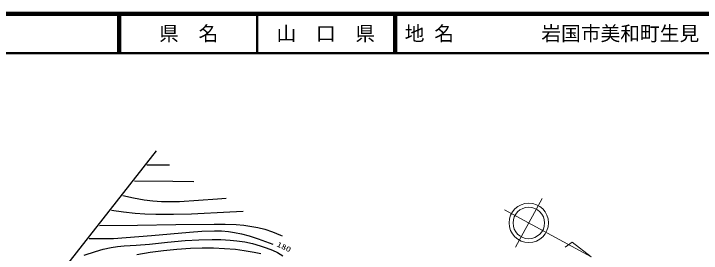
# Model space of a CAD drawing. Units: millimetres, scale not verified. Extents: x 40000 to 680000, y 20000 to 380000.
# Drawn here: x 271282 to 445547, y 319313 to 380000 of the extents above; entities that cross this region are included whole.
import ezdxf
from ezdxf.enums import TextEntityAlignment as Align

# ---------------------------------------------------------------- set-up
doc = ezdxf.new("R2010")
doc.units = ezdxf.units.MM
doc.header["$LTSCALE"] = 1000
for name, color, linetype, lineweight in [('M-BGD', 7, 'Continuous', 25), ('M-BGD-HTXT', 7, 'Continuous', 13), ('M-TTL', 2, 'Continuous', 140), ('M-TTL-LINE', 7, 'Continuous', 50)]:
    doc.layers.add(name, color=color, linetype=linetype, lineweight=lineweight)
doc.layers.add('M-TTL-TXT', color=7, linetype='Continuous')
doc.styles.add('ＭＳ ゴシック', font='')
doc.styles.get('ＭＳ ゴシック').set_extended_font_data('MS Gothic')

msp = doc.modelspace()

# ---------------------------------------------------------------- linework, layer by layer
at = {"layer": 'M-BGD'}
for p, q in [((259431, 283963), (307455, 345300)), ((305053, 341704), (310741, 341692))]:
    msp.add_line(p, q, dxfattribs=at)
for points in [[(301874, 337644), (311603, 337609), (316939, 337527)], [(298946, 333904), (301678, 333315), (304324, 332857), (306508, 332602), (308702, 332453), (310900, 332407), (313257, 332463), (322905, 333125), (325132, 333230)], [(296100, 330270), (299062, 329813), (302034, 329456), (304529, 329288), (307324, 329212), (311760, 329208), (316350, 329306), (326087, 329796), (329404, 330007)], [(293059, 326385), (302673, 326461), (312377, 326564), (322104, 326669), (324902, 326667), (327694, 326563), (329616, 326400), (331598, 326129), (333168, 325824), (334908, 325374), (336847, 324721), (338893, 323919), (339305, 323752)], [(290434, 323033), (293429, 323008), (296608, 323086), (306190, 323805), (315871, 324658), (318946, 324877), (322140, 325002), (323936, 324970), (325678, 324832), (327262, 324608), (329023, 324242), (330944, 323697), (333215, 322933), (336948, 321613)], [(289156, 318854), (291992, 319797), (293915, 320335), (295987, 320798), (297564, 321055), (299281, 321225), (302310, 321363), (305692, 321624), (310258, 322128), (314772, 322523), (318160, 322722), (321535, 322819), (323732, 322797), (326125, 322668), (327856, 322484), (329825, 322164), (331781, 321748), (333785, 321215), (335303, 320718), (336849, 320094), (338099, 319467), (339472, 318646)], [(302485, 319029), (305837, 319558), (309204, 319983), (312580, 320323), (316064, 320569), (319057, 320675), (321894, 320675), (324684, 320544), (327471, 320307), (329692, 320017), (332249, 319573), (333928, 319210)]]:
    msp.add_lwpolyline(points, dxfattribs=at)
at = {"layer": 'M-BGD-HTXT'}
for p, q in [((398489, 320862), (405188, 333146)), ((417633, 318390), (395696, 330354)), ((412847, 322139), (411012, 320863)), ((417633, 318390), (412847, 322139))]:
    msp.add_line(p, q, dxfattribs=at)
for radius in [4997, 3998]:
    msp.add_circle((401839, 327004), radius, dxfattribs=at)
at = {"layer": 'M-TTL'}
msp.add_line((680000, 380000), (40000, 380000), dxfattribs=at)
at = {"layer": 'M-TTL-LINE'}
for p, q in [((297750, 380000), (297750, 370000)), ((298250, 380000), (298250, 370000)), ((333000, 380000), (333000, 370000)), ((367750, 380000), (367750, 370000)), ((368250, 380000), (368250, 370000)), ((40000, 370000), (680000, 370000))]:
    msp.add_line(p, q, dxfattribs=at)

# ---------------------------------------------------------------- texts
at = {"layer": 'M-BGD', "style": 'ＭＳ ゴシック', "width": 1.4}
msp.add_text('180', height=1320, rotation=335.09, dxfattribs=at).set_placement((337623, 320761), align=Align.BOTTOM_LEFT)
at = {"layer": 'M-TTL-TXT', "style": 'ＭＳ ゴシック'}
for s, p in [('県\u3000名', (315625, 375000)), ('山\u3000口\u3000県', (350375, 375000))]:
    msp.add_text(s, height=3666, dxfattribs=at).set_placement(p, align=Align.MIDDLE_CENTER)
for s, p in [('地 名', (370380, 375000)), ('岩国市美和町生見', (405024, 375000))]:
    msp.add_text(s, height=3666, dxfattribs=at).set_placement(p, align=Align.MIDDLE_LEFT)

doc.saveas('drawing.dxf')
